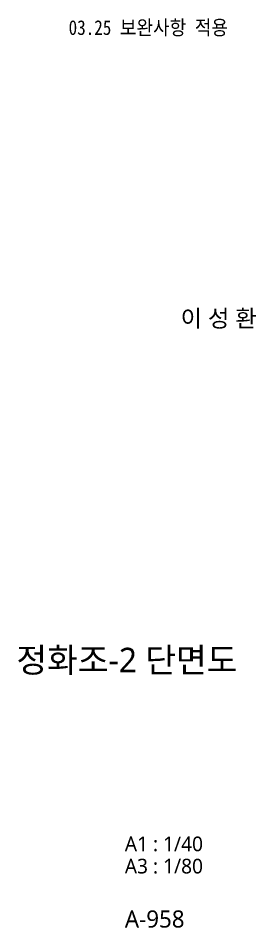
# Model space of a CAD drawing. Header units: millimetres. Extents: x 169673 to 334584, y 156879 to 224061.
# Drawn here: x 265354 to 267296, y 157904 to 165327 of the extents above; entities that cross this region are included whole.
import ezdxf
from ezdxf.enums import TextEntityAlignment as Align

# ---------------------------------------------------------------- set-up
doc = ezdxf.new("R2010")
doc.units = ezdxf.units.MM
doc.header["$LTSCALE"] = 40
doc.header["$MEASUREMENT"] = 0
doc.layers.add('A-BORD-TEXT', color=3, linetype='CONTINUOUS', lineweight=25)
doc.layers.add('A-MKXS-TEXT1', color=3, linetype='CONTINUOUS', lineweight=25)
doc.styles.add('돋움체', font='')
doc.styles.add('맑은고딕', font='malgun.ttf')
doc.styles.get('돋움체').set_extended_font_data('DotumChe')

msp = doc.modelspace()

# ---------------------------------------------------------------- texts
at = {"layer": 'A-BORD-TEXT', "style": '맑은고딕'}
msp.add_text('이 성 환', height=140, dxfattribs=at).set_placement((267303.5, 162807), align=Align.RIGHT)
msp.add_text('정화조-2 단면도', height=200, dxfattribs=at).set_placement((266243.1, 160089.2), align=Align.MIDDLE_CENTER)
for s, height, p in [('A1 : 1/40', 120, (266225.9, 158528.9)), ('A3 : 1/80', 120, (266225.9, 158347.5)), ('A-958', 140, (266225.9, 157906.1))]:
    msp.add_text(s, height=height, dxfattribs=at).set_placement(p)
at = {"layer": 'A-MKXS-TEXT1', "style": '돋움체', "width": 0.9}
msp.add_text('03.25 보완사항 적용', height=120, dxfattribs=at).set_placement((265766.7, 165250), align=Align.MIDDLE_LEFT)

doc.saveas('drawing.dxf')
